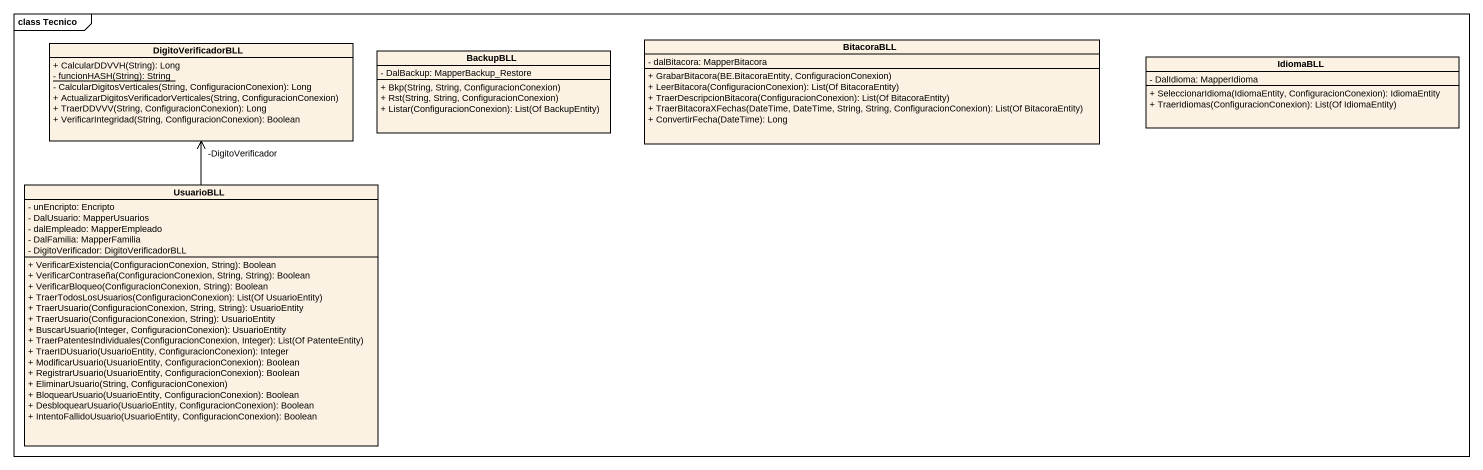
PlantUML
@startuml
mainframe class Tecnico
hide circle
hide empty members
skinparam classAttributeIconSize 0
class DigitoVerificadorBLL {
  + CalcularDDVVH(String): Long
  {static} - funcionHASH(String): String
  - CalcularDigitosVerticales(String, ConfiguracionConexion): Long
  + ActualizarDigitosVerificadorVerticales(String, ConfiguracionConexion)
  + TraerDDVVV(String, ConfiguracionConexion): Long
  + VerificarIntegridad(String, ConfiguracionConexion): Boolean
}
class BackupBLL {
  - DalBackup: MapperBackup_Restore
  + Bkp(String, String, ConfiguracionConexion)
  + Rst(String, String, ConfiguracionConexion)
  + Listar(ConfiguracionConexion): List(Of BackupEntity)
}
class BitacoraBLL {
  - dalBitacora: MapperBitacora
  + GrabarBitacora(BE.BitacoraEntity, ConfiguracionConexion)
  + LeerBitacora(ConfiguracionConexion): List(Of BitacoraEntity)
  + TraerDescripcionBitacora(ConfiguracionConexion): List(Of BitacoraEntity)
  + TraerBitacoraXFechas(DateTime, DateTime, String, String, ConfiguracionConexion): List(Of BitacoraEntity)
  + ConvertirFecha(DateTime): Long
}
class IdiomaBLL {
  - DalIdioma: MapperIdioma
  + SeleccionarIdioma(IdiomaEntity, ConfiguracionConexion): IdiomaEntity
  + TraerIdiomas(ConfiguracionConexion): List(Of IdiomaEntity)
}
class UsuarioBLL {
  - unEncripto: Encripto
  - DalUsuario: MapperUsuarios
  - dalEmpleado: MapperEmpleado
  - DalFamilia: MapperFamilia
  - DigitoVerificador: DigitoVerificadorBLL
  + VerificarExistencia(ConfiguracionConexion, String): Boolean
  + VerificarContraseña(ConfiguracionConexion, String, String): Boolean
  + VerificarBloqueo(ConfiguracionConexion, String): Boolean
  + TraerTodosLosUsuarios(ConfiguracionConexion): List(Of UsuarioEntity)
  + TraerUsuario(ConfiguracionConexion, String, String): UsuarioEntity
  + TraerUsuario(ConfiguracionConexion, String): UsuarioEntity
  + BuscarUsuario(Integer, ConfiguracionConexion): UsuarioEntity
  + TraerPatentesIndividuales(ConfiguracionConexion, Integer): List(Of PatenteEntity)
  + TraerIDUsuario(UsuarioEntity, ConfiguracionConexion): Integer
  + ModificarUsuario(UsuarioEntity, ConfiguracionConexion): Boolean
  + RegistrarUsuario(UsuarioEntity, ConfiguracionConexion): Boolean
  + EliminarUsuario(String, ConfiguracionConexion)
  + BloquearUsuario(UsuarioEntity, ConfiguracionConexion): Boolean
  + DesbloquearUsuario(UsuarioEntity, ConfiguracionConexion): Boolean
  + IntentoFallidoUsuario(UsuarioEntity, ConfiguracionConexion): Boolean
}
UsuarioBLL -up-> "-DigitoVerificador" DigitoVerificadorBLL
@enduml
